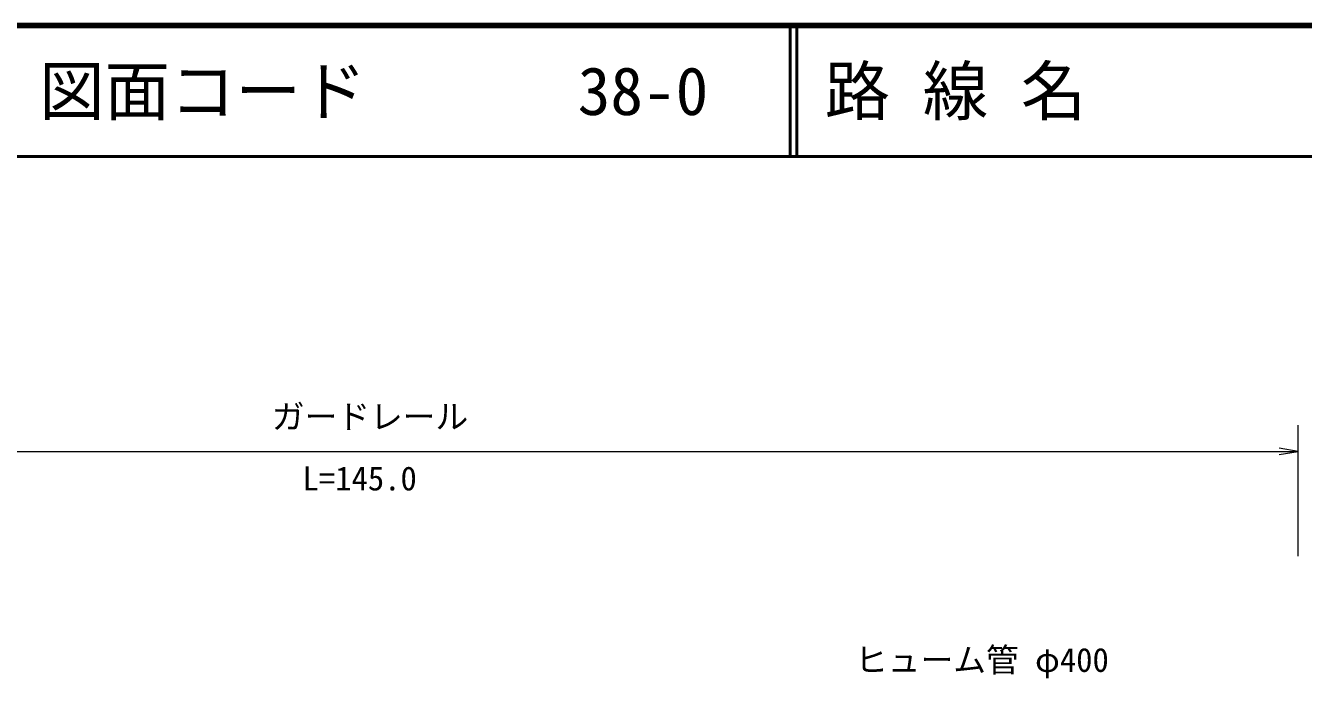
# Model space of a CAD drawing. Units: millimetres, scale not verified. Extents: x 40000 to 680000, y 20000 to 380000.
# Drawn here: x 119346 to 216955, y 330136 to 380000 of the extents above; entities that cross this region are included whole.
import ezdxf
from ezdxf.enums import TextEntityAlignment as Align

# ---------------------------------------------------------------- set-up
doc = ezdxf.new("R2010")
doc.units = ezdxf.units.MM
doc.header["$LTSCALE"] = 1000
for name, color, linetype, lineweight in [('M-TTL', 7, 'Continuous', 13), ('M-TTL-LINE', 7, 'Continuous', 13), ('M-TTL-TXT', 2, 'Continuous', 13)]:
    doc.layers.add(name, color=color, linetype=linetype, lineweight=lineweight)
doc.styles.add('ＭＳ ゴシック', font='')
doc.styles.get('ＭＳ ゴシック').set_extended_font_data('MS Gothic')

# ---------------------------------------------------------------- blocks, each defined once
blk = doc.blocks.new('open_arrow')
at = {"color": 0, "linetype": 'Continuous', "lineweight": -2}
blk.add_lwpolyline([(7.5, 1.25), (0, 0), (7.5, -1.25)], dxfattribs=at)

msp = doc.modelspace()

# ---------------------------------------------------------------- linework, layer by layer
at = {"layer": 'M-TTL', "color": 2, "lineweight": 140}
msp.add_line((680000, 380000), (40000, 380000), dxfattribs=at)
at = {"layer": 'M-TTL'}
for p, q in [((216545, 339474), (216545, 349474)), ((77169, 347474), (216545, 347474))]:
    msp.add_line(p, q, dxfattribs=at)
at = {"layer": 'M-TTL-LINE', "lineweight": 50}
for p, q in [((177750, 380000), (177750, 370000)), ((178250, 380000), (178250, 370000)), ((40000, 370000), (680000, 370000))]:
    msp.add_line(p, q, dxfattribs=at)

# ---------------------------------------------------------------- block references
at = {"layer": 'M-TTL', "xscale": 193, "yscale": 193, "rotation": 180}
msp.add_blockref('open_arrow', (216545, 347474), dxfattribs=at)

# ---------------------------------------------------------------- texts
at = {"layer": 'M-TTL', "style": 'ＭＳ ゴシック'}
for s, p in [('ガードレール', (138158, 350133)), ('L=145.0', (140504, 345410)), ('ヒューム管 φ400', (182706, 331551))]:
    msp.add_text(s, height=1833, dxfattribs=at).set_placement(p, align=Align.MIDDLE_LEFT)
at = {"layer": 'M-TTL-TXT', "color": 7, "style": 'ＭＳ ゴシック'}
for s, p in [('図面コード', (120380, 375000)), ('38-0', (161521, 375000)), ('路 線 名', (180380, 375000))]:
    msp.add_text(s, height=3666, dxfattribs=at).set_placement(p, align=Align.MIDDLE_LEFT)

doc.saveas('drawing.dxf')
